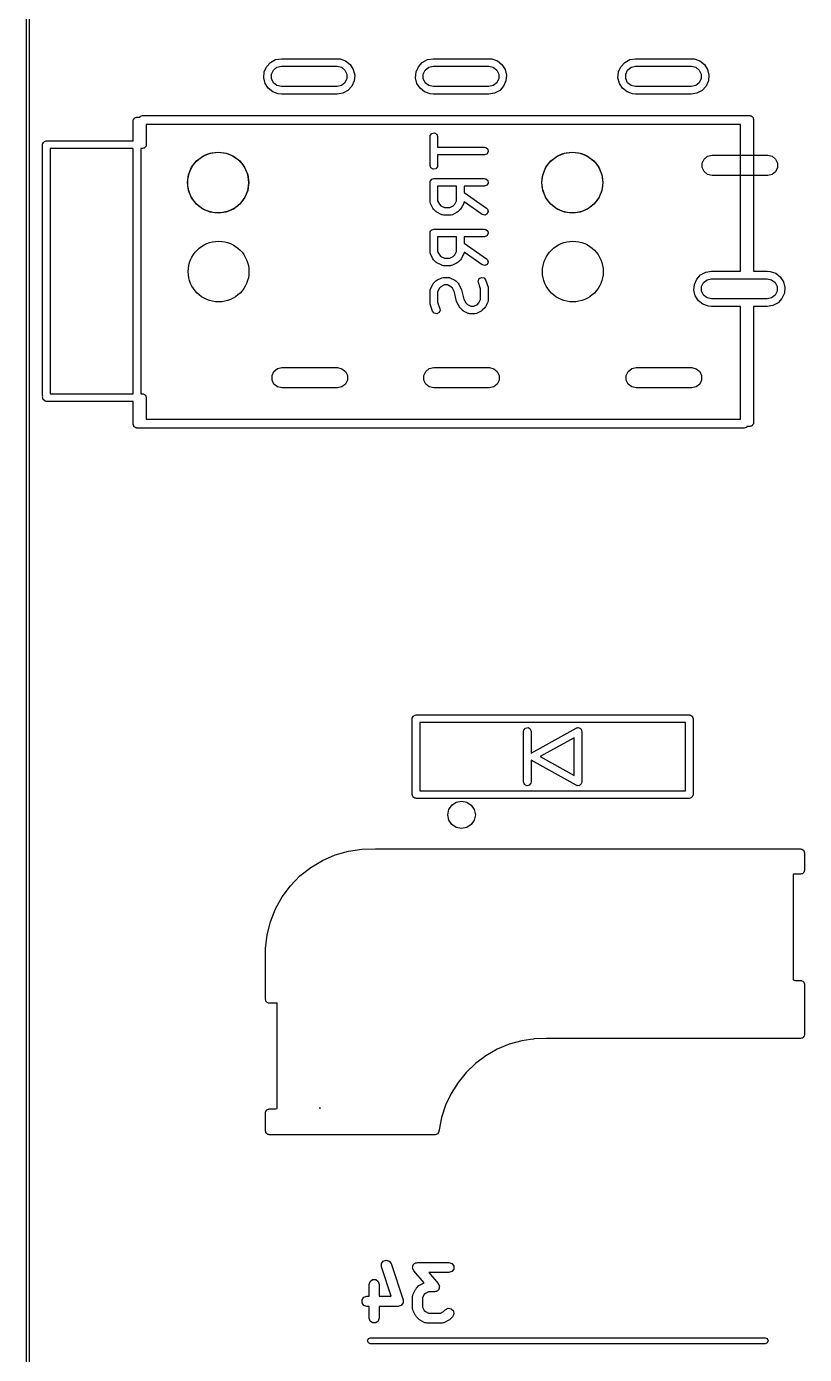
# Model space of a CAD drawing. Extents: x 62 to 223, y -188 to -37.
# Drawn here: x 88.21 to 103.58, y -115.29 to -89.03 of the extents above; entities that cross this region are included whole.
import ezdxf

# ---------------------------------------------------------------- set-up
doc = ezdxf.new("R2010")
doc.units = 0
doc.layers.add('BLACK', color=7, linetype='CONTINUOUS')

msp = doc.modelspace()

# ---------------------------------------------------------------- linework, layer by layer
at = {"layer": 'BLACK', "linetype": 'CONTINUOUS'}
for p, q in [((88.2141, -118.993), (88.2141, -43.2947)), ((88.264, -43.2947), (88.264, -119)), ((92.9563, -89.827), (93.0343, -89.7426)), ((93.0343, -89.7426), (93.1354, -89.6881)), ((93.1354, -89.6881), (93.2488, -89.6692)), ((93.2488, -89.6692), (94.3488, -89.6692)), ((94.3488, -89.6692), (94.409, -89.6744)), ((94.409, -89.6744), (94.5174, -89.7125)), ((94.5174, -89.7125), (94.6077, -89.7836)), ((94.6077, -89.7836), (94.67, -89.8802)), ((95.9563, -89.827), (96.0343, -89.7426)), ((96.0343, -89.7426), (96.1354, -89.6881)), ((96.1354, -89.6881), (96.2488, -89.6692)), ((96.2488, -89.6692), (97.3488, -89.6692)), ((97.3488, -89.6692), (97.409, -89.6744)), ((97.409, -89.6744), (97.5174, -89.7125)), ((97.5174, -89.7125), (97.6077, -89.7836)), ((97.6077, -89.7836), (97.67, -89.8802)), ((99.9563, -89.827), (100.034, -89.7426)), ((100.034, -89.7426), (100.135, -89.6881)), ((100.135, -89.6881), (100.249, -89.6692)), ((100.249, -89.6692), (101.349, -89.6692)), ((101.349, -89.6692), (101.409, -89.6744)), ((101.409, -89.6744), (101.517, -89.7125)), ((101.517, -89.7125), (101.608, -89.7836)), ((101.608, -89.7836), (101.67, -89.8802)), ((92.8999, -90.0467), (92.9098, -89.9322)), ((92.9276, -90.1582), (92.8999, -90.0467)), ((92.9098, -89.9322), (92.9563, -89.827)), ((93.0538, -89.9745), (93.0925, -89.8944)), ((93.0538, -89.9745), (93.0925, -89.8944)), ((93.0538, -90.0635), (93.0538, -89.9745)), ((93.0538, -90.0635), (93.0538, -89.9745)), ((93.0925, -89.8944), (93.1621, -89.839)), ((93.0925, -89.8944), (93.1621, -89.839)), ((93.1621, -89.839), (93.2488, -89.8192)), ((93.1621, -89.839), (93.2488, -89.8192)), ((93.2488, -89.8192), (94.3491, -89.8192)), ((93.2488, -89.8192), (94.3491, -89.8192)), ((94.3491, -89.8192), (94.4358, -89.8391)), ((94.3491, -89.8192), (94.4358, -89.8391)), ((94.4358, -89.8391), (94.5053, -89.8947)), ((94.4358, -89.8391), (94.5053, -89.8947)), ((94.5053, -89.8947), (94.5438, -89.9749)), ((94.5053, -89.8947), (94.5438, -89.9749)), ((94.5438, -89.9749), (94.5438, -90.0639)), ((94.5438, -89.9749), (94.5438, -90.0639)), ((94.67, -89.8802), (94.6977, -89.9917)), ((94.6977, -89.9917), (94.6878, -90.1062)), ((95.8999, -90.0467), (95.9098, -89.9322)), ((95.9276, -90.1582), (95.8999, -90.0467)), ((95.9098, -89.9322), (95.9563, -89.827)), ((96.0538, -89.9745), (96.0925, -89.8944)), ((96.0538, -89.9745), (96.0925, -89.8944)), ((96.0538, -90.0635), (96.0538, -89.9745)), ((96.0538, -90.0635), (96.0538, -89.9745)), ((96.0925, -89.8944), (96.1621, -89.839)), ((96.0925, -89.8944), (96.1621, -89.839)), ((96.1621, -89.839), (96.2488, -89.8192)), ((96.1621, -89.839), (96.2488, -89.8192)), ((96.2488, -89.8192), (97.3491, -89.8192)), ((96.2488, -89.8192), (97.3491, -89.8192)), ((97.3491, -89.8192), (97.4358, -89.8391)), ((97.3491, -89.8192), (97.4358, -89.8391)), ((97.4358, -89.8391), (97.5053, -89.8947)), ((97.4358, -89.8391), (97.5053, -89.8947)), ((97.5053, -89.8947), (97.5438, -89.9749)), ((97.5053, -89.8947), (97.5438, -89.9749)), ((97.5438, -89.9749), (97.5438, -90.0639)), ((97.5438, -89.9749), (97.5438, -90.0639)), ((97.67, -89.8802), (97.6977, -89.9917)), ((97.6977, -89.9917), (97.6878, -90.1062)), ((99.8999, -90.0467), (99.9098, -89.9322)), ((99.9276, -90.1582), (99.8999, -90.0467)), ((99.9098, -89.9322), (99.9563, -89.827)), ((100.054, -89.9745), (100.092, -89.8944)), ((100.054, -89.9745), (100.092, -89.8944)), ((100.054, -90.0635), (100.054, -89.9745)), ((100.054, -90.0635), (100.054, -89.9745)), ((100.092, -89.8944), (100.162, -89.839)), ((100.092, -89.8944), (100.162, -89.839)), ((100.162, -89.839), (100.249, -89.8192)), ((100.162, -89.839), (100.249, -89.8192)), ((100.249, -89.8192), (101.349, -89.8192)), ((100.249, -89.8192), (101.349, -89.8192)), ((101.349, -89.8192), (101.436, -89.8391)), ((101.349, -89.8192), (101.436, -89.8391)), ((101.436, -89.8391), (101.505, -89.8947)), ((101.436, -89.8391), (101.505, -89.8947)), ((101.505, -89.8947), (101.544, -89.9749)), ((101.505, -89.8947), (101.544, -89.9749)), ((101.544, -89.9749), (101.544, -90.0639)), ((101.544, -89.9749), (101.544, -90.0639)), ((101.67, -89.8802), (101.698, -89.9917)), ((101.698, -89.9917), (101.688, -90.1062)), ((92.9899, -90.2548), (92.9276, -90.1582)), ((93.0802, -90.3259), (92.9899, -90.2548)), ((93.0923, -90.1437), (93.0538, -90.0635)), ((93.0923, -90.1437), (93.0538, -90.0635)), ((93.1618, -90.1993), (93.0923, -90.1437)), ((93.1618, -90.1993), (93.0923, -90.1437)), ((93.2485, -90.2192), (93.1618, -90.1993)), ((93.2485, -90.2192), (93.1618, -90.1993)), ((94.3488, -90.2192), (93.2485, -90.2192)), ((94.3488, -90.2192), (93.2485, -90.2192)), ((94.4355, -90.1994), (94.3488, -90.2192)), ((94.4355, -90.1994), (94.3488, -90.2192)), ((94.5051, -90.144), (94.4355, -90.1994)), ((94.5051, -90.144), (94.4355, -90.1994)), ((94.5633, -90.2958), (94.4622, -90.3503)), ((94.5438, -90.0639), (94.5051, -90.144)), ((94.5438, -90.0639), (94.5051, -90.144)), ((94.6413, -90.2114), (94.5633, -90.2958)), ((94.6878, -90.1062), (94.6413, -90.2114)), ((95.9899, -90.2548), (95.9276, -90.1582)), ((96.0802, -90.3259), (95.9899, -90.2548)), ((96.0923, -90.1437), (96.0538, -90.0635)), ((96.0923, -90.1437), (96.0538, -90.0635)), ((96.1618, -90.1993), (96.0923, -90.1437)), ((96.1618, -90.1993), (96.0923, -90.1437)), ((96.2485, -90.2192), (96.1618, -90.1993)), ((96.2485, -90.2192), (96.1618, -90.1993)), ((97.3488, -90.2192), (96.2485, -90.2192)), ((97.3488, -90.2192), (96.2485, -90.2192)), ((97.4355, -90.1994), (97.3488, -90.2192)), ((97.4355, -90.1994), (97.3488, -90.2192)), ((97.5051, -90.144), (97.4355, -90.1994)), ((97.5051, -90.144), (97.4355, -90.1994)), ((97.5633, -90.2958), (97.4622, -90.3503)), ((97.5438, -90.0639), (97.5051, -90.144)), ((97.5438, -90.0639), (97.5051, -90.144)), ((97.6413, -90.2114), (97.5633, -90.2958)), ((97.6878, -90.1062), (97.6413, -90.2114)), ((99.9899, -90.2548), (99.9276, -90.1582)), ((100.08, -90.3259), (99.9899, -90.2548)), ((100.092, -90.1437), (100.054, -90.0635)), ((100.092, -90.1437), (100.054, -90.0635)), ((100.162, -90.1993), (100.092, -90.1437)), ((100.162, -90.1993), (100.092, -90.1437)), ((100.248, -90.2192), (100.162, -90.1993)), ((100.248, -90.2192), (100.162, -90.1993)), ((101.349, -90.2192), (100.248, -90.2192)), ((101.349, -90.2192), (100.248, -90.2192)), ((101.436, -90.1994), (101.349, -90.2192)), ((101.436, -90.1994), (101.349, -90.2192)), ((101.505, -90.144), (101.436, -90.1994)), ((101.505, -90.144), (101.436, -90.1994)), ((101.563, -90.2958), (101.462, -90.3503)), ((101.544, -90.0639), (101.505, -90.144)), ((101.544, -90.0639), (101.505, -90.144)), ((101.641, -90.2114), (101.563, -90.2958)), ((101.688, -90.1062), (101.641, -90.2114)), ((93.1886, -90.364), (93.0802, -90.3259)), ((93.2488, -90.3692), (93.1886, -90.364)), ((94.3488, -90.3692), (93.2488, -90.3692)), ((94.4622, -90.3503), (94.3488, -90.3692)), ((96.1886, -90.364), (96.0802, -90.3259)), ((96.2488, -90.3692), (96.1886, -90.364)), ((97.3488, -90.3692), (96.2488, -90.3692)), ((97.4622, -90.3503), (97.3488, -90.3692)), ((100.189, -90.364), (100.08, -90.3259)), ((100.249, -90.3692), (100.189, -90.364)), ((101.349, -90.3692), (100.249, -90.3692)), ((101.462, -90.3503), (101.349, -90.3692)), ((90.3377, -90.8566), (90.3475, -90.8397)), ((90.3475, -90.8397), (90.3538, -90.8374)), ((90.3538, -90.8374), (90.3582, -90.8322)), ((90.3582, -90.8322), (90.3774, -90.8288)), ((90.3774, -90.8288), (90.3957, -90.8221)), ((90.3957, -90.8221), (90.4503, -90.8221)), ((90.4503, -90.8221), (90.4559, -90.8125)), ((90.4559, -90.8125), (90.4622, -90.8102)), ((90.4622, -90.8102), (90.4666, -90.805)), ((90.4666, -90.805), (90.4858, -90.8017)), ((90.4858, -90.8017), (90.5041, -90.795)), ((90.5041, -90.795), (102.504, -90.795)), ((102.504, -90.795), (102.514, -90.7967)), ((102.514, -90.7967), (102.517, -90.7961)), ((102.517, -90.7961), (102.52, -90.7978)), ((102.52, -90.7978), (102.53, -90.7995)), ((102.53, -90.7995), (102.545, -90.812)), ((102.545, -90.812), (102.562, -90.8218)), ((102.562, -90.8218), (102.564, -90.8281)), ((102.564, -90.8281), (102.569, -90.8325)), ((102.569, -90.8325), (102.572, -90.8517)), ((90.3207, -90.8971), (90.3224, -90.8874)), ((90.3207, -91.295), (90.3207, -90.8971)), ((90.3218, -90.8841), (90.3235, -90.8812)), ((90.3224, -90.8874), (90.3218, -90.8841)), ((90.3235, -90.8812), (90.3252, -90.8715)), ((90.3252, -90.8715), (90.3377, -90.8566)), ((90.5791, -90.9721), (90.5791, -91.37)), ((102.321, -90.9721), (90.5791, -90.9721)), ((102.321, -93.8692), (102.321, -90.9721)), ((102.572, -90.8517), (102.579, -90.87)), ((102.579, -90.87), (102.579, -93.8692)), ((88.5291, -91.37), (88.5308, -91.3603)), ((88.5291, -96.32), (88.5291, -91.37)), ((88.5302, -91.357), (88.5319, -91.3541)), ((88.5308, -91.3603), (88.5302, -91.357)), ((88.5319, -91.3541), (88.5336, -91.3443)), ((88.5336, -91.3443), (88.5461, -91.3294)), ((88.5461, -91.3294), (88.5559, -91.3125)), ((88.5559, -91.3125), (88.5622, -91.3102)), ((88.5622, -91.3102), (88.5666, -91.305)), ((88.5666, -91.305), (88.5858, -91.3017)), ((88.5858, -91.3017), (88.6041, -91.295)), ((88.6041, -91.295), (90.3207, -91.295)), ((90.5791, -91.37), (90.5774, -91.3797)), ((96.1866, -91.2107), (96.1911, -91.1851)), ((96.1866, -91.7822), (96.1866, -91.2107)), ((96.1911, -91.1851), (96.2241, -91.1458)), ((96.2241, -91.1458), (96.2746, -91.1369)), ((96.2746, -91.1369), (96.319, -91.1625)), ((96.319, -91.1625), (96.3366, -91.2107)), ((96.3366, -91.2107), (96.3366, -91.4215)), ((88.6791, -91.445), (88.6791, -96.295)), ((90.3207, -91.445), (88.6791, -91.445)), ((90.3207, -96.295), (90.3207, -91.445)), ((90.5041, -91.445), (90.4707, -91.445)), ((90.4707, -91.445), (90.4707, -96.295)), ((90.5224, -91.4383), (90.5041, -91.445)), ((90.5416, -91.435), (90.5224, -91.4383)), ((90.5459, -91.4298), (90.5416, -91.435)), ((90.5523, -91.4275), (90.5459, -91.4298)), ((90.5621, -91.4106), (90.5523, -91.4275)), ((90.5746, -91.3957), (90.5621, -91.4106)), ((90.5763, -91.3859), (90.5746, -91.3957)), ((90.578, -91.383), (90.5763, -91.3859)), ((90.5774, -91.3797), (90.578, -91.383)), ((91.571, -91.6914), (91.6963, -91.5953)), ((91.6963, -91.5953), (91.8422, -91.5348)), ((91.8422, -91.5348), (91.9988, -91.5142)), ((91.9988, -91.5142), (92.1554, -91.5348)), ((92.1554, -91.5348), (92.3013, -91.5953)), ((92.3013, -91.5953), (92.4266, -91.6914)), ((96.3366, -91.4215), (97.2616, -91.4215)), ((97.2616, -91.5715), (96.3366, -91.5715)), ((96.3366, -91.5715), (96.3366, -91.7822)), ((97.2616, -91.4215), (97.2872, -91.426)), ((97.3098, -91.5539), (97.2616, -91.5715)), ((97.2872, -91.426), (97.3265, -91.459)), ((97.3354, -91.5095), (97.3098, -91.5539)), ((97.3265, -91.459), (97.3354, -91.5095)), ((98.571, -91.6914), (98.6963, -91.5953)), ((98.6963, -91.5953), (98.8422, -91.5348)), ((98.8422, -91.5348), (98.9988, -91.5142)), ((98.9988, -91.5142), (99.1554, -91.5348)), ((99.1554, -91.5348), (99.3013, -91.5953)), ((99.3013, -91.5953), (99.4266, -91.6914)), ((101.603, -91.6536), (101.672, -91.5982)), ((101.603, -91.6536), (101.672, -91.5982)), ((101.672, -91.5982), (101.759, -91.5784)), ((101.672, -91.5982), (101.759, -91.5784)), ((101.759, -91.5784), (102.86, -91.5784)), ((101.759, -91.5784), (102.86, -91.5784)), ((102.86, -91.5784), (102.946, -91.5983)), ((102.86, -91.5784), (102.946, -91.5983)), ((102.946, -91.5983), (103.016, -91.6539)), ((102.946, -91.5983), (103.016, -91.6539)), ((91.4144, -91.9626), (91.4749, -91.8167)), ((91.4749, -91.8167), (91.571, -91.6914)), ((92.4266, -91.6914), (92.5227, -91.8167)), ((92.5227, -91.8167), (92.5832, -91.9626)), ((96.2041, -91.8304), (96.1866, -91.7822)), ((96.2486, -91.856), (96.2041, -91.8304)), ((96.2991, -91.8471), (96.2486, -91.856)), ((96.3321, -91.8078), (96.2991, -91.8471)), ((96.3366, -91.7822), (96.3321, -91.8078)), ((98.4144, -91.9626), (98.4749, -91.8167)), ((98.4749, -91.8167), (98.571, -91.6914)), ((99.4266, -91.6914), (99.5227, -91.8167)), ((99.5227, -91.8167), (99.5832, -91.9626)), ((101.564, -91.7338), (101.603, -91.6536)), ((101.564, -91.7338), (101.603, -91.6536)), ((101.564, -91.8227), (101.564, -91.7338)), ((101.564, -91.8227), (101.564, -91.7338)), ((101.603, -91.9029), (101.564, -91.8227)), ((101.603, -91.9029), (101.564, -91.8227)), ((103.016, -91.6539), (103.054, -91.7341)), ((103.016, -91.6539), (103.054, -91.7341)), ((103.054, -91.823), (103.016, -91.9032)), ((103.054, -91.823), (103.016, -91.9032)), ((103.054, -91.7341), (103.054, -91.823)), ((103.054, -91.7341), (103.054, -91.823)), ((91.3938, -92.1192), (91.4144, -91.9626)), ((91.4144, -92.2758), (91.3938, -92.1192)), ((92.5832, -91.9626), (92.6038, -92.1192)), ((92.6038, -92.1192), (92.5832, -92.2758)), ((96.1866, -92.1155), (96.1883, -92.1058)), ((96.1866, -92.4965), (96.1866, -92.1155)), ((96.1877, -92.1025), (96.1894, -92.0996)), ((96.1883, -92.1058), (96.1877, -92.1025)), ((96.1894, -92.0996), (96.1911, -92.0899)), ((96.1911, -92.0899), (96.2036, -92.0749)), ((96.2036, -92.0749), (96.2134, -92.0581)), ((96.2134, -92.0581), (96.2197, -92.0557)), ((96.2197, -92.0557), (96.2241, -92.0506)), ((96.2241, -92.0506), (96.2433, -92.0472)), ((96.2433, -92.0472), (96.2616, -92.0405)), ((96.2616, -92.0405), (97.2616, -92.0405)), ((97.2616, -92.0405), (97.2872, -92.045)), ((97.2872, -92.045), (97.3265, -92.078)), ((97.3354, -92.1285), (97.3098, -92.173)), ((97.3265, -92.078), (97.3354, -92.1285)), ((98.3938, -92.1192), (98.4144, -91.9626)), ((98.4144, -92.2758), (98.3938, -92.1192)), ((99.5832, -91.9626), (99.6038, -92.1192)), ((99.6038, -92.1192), (99.5832, -92.2758)), ((101.672, -91.9585), (101.603, -91.9029)), ((101.672, -91.9585), (101.603, -91.9029)), ((101.759, -91.9784), (101.672, -91.9585)), ((101.759, -91.9784), (101.672, -91.9585)), ((102.859, -91.9784), (101.759, -91.9784)), ((102.859, -91.9784), (101.759, -91.9784)), ((102.946, -91.9586), (102.859, -91.9784)), ((102.946, -91.9586), (102.859, -91.9784)), ((103.016, -91.9032), (102.946, -91.9586)), ((103.016, -91.9032), (102.946, -91.9586)), ((91.4749, -92.4217), (91.4144, -92.2758)), ((91.571, -92.547), (91.4749, -92.4217)), ((92.5227, -92.4217), (92.4266, -92.547)), ((92.5832, -92.2758), (92.5227, -92.4217)), ((96.3366, -92.1905), (96.3366, -92.4788)), ((96.7104, -92.1905), (96.3366, -92.1905)), ((96.7104, -92.4788), (96.7104, -92.1905)), ((97.2616, -92.1905), (96.8604, -92.1905)), ((96.8604, -92.1905), (96.8604, -92.3146)), ((96.8604, -92.3146), (97.3046, -92.6255)), ((97.3098, -92.173), (97.2616, -92.1905)), ((98.4749, -92.4217), (98.4144, -92.2758)), ((98.571, -92.547), (98.4749, -92.4217)), ((99.5227, -92.4217), (99.4266, -92.547)), ((99.5832, -92.2758), (99.5227, -92.4217)), ((91.6963, -92.6431), (91.571, -92.547)), ((91.8422, -92.7036), (91.6963, -92.6431)), ((92.3013, -92.6431), (92.1554, -92.7036)), ((92.4266, -92.547), (92.3013, -92.6431)), ((96.1881, -92.5007), (96.1866, -92.4965)), ((96.1871, -92.505), (96.1881, -92.5007)), ((96.1945, -92.53), (96.1871, -92.505)), ((96.2421, -92.6252), (96.1945, -92.53)), ((96.2433, -92.6264), (96.2421, -92.6252)), ((96.2562, -92.6447), (96.2433, -92.6264)), ((96.3038, -92.6923), (96.2562, -92.6447)), ((96.3366, -92.4788), (96.3708, -92.5473)), ((96.3708, -92.5473), (96.4012, -92.5777)), ((96.4012, -92.5777), (96.4698, -92.6119)), ((96.4698, -92.6119), (96.5772, -92.6119)), ((96.5772, -92.6119), (96.6457, -92.5777)), ((96.6457, -92.5777), (96.6761, -92.5473)), ((96.6761, -92.5473), (96.7104, -92.4788)), ((96.7908, -92.6447), (96.7432, -92.6923)), ((96.7915, -92.6432), (96.7908, -92.6447)), ((96.8049, -92.6252), (96.7915, -92.6432)), ((96.8525, -92.53), (96.8049, -92.6252)), ((96.853, -92.5255), (96.8525, -92.53)), ((96.8559, -92.5221), (96.853, -92.5255)), ((96.8602, -92.4975), (96.8559, -92.5221)), ((97.2186, -92.7484), (96.8602, -92.4975)), ((97.3046, -92.6255), (97.323, -92.6439)), ((97.323, -92.6439), (97.3363, -92.6935)), ((98.6963, -92.6431), (98.571, -92.547)), ((98.8422, -92.7036), (98.6963, -92.6431)), ((99.3013, -92.6431), (99.1554, -92.7036)), ((99.4266, -92.547), (99.3013, -92.6431)), ((91.9988, -92.7242), (91.8422, -92.7036)), ((92.1554, -92.7036), (91.9988, -92.7242)), ((96.3053, -92.693), (96.3038, -92.6923)), ((96.3233, -92.7064), (96.3053, -92.693)), ((96.4185, -92.754), (96.3233, -92.7064)), ((96.423, -92.7545), (96.4185, -92.754)), ((96.4264, -92.7574), (96.423, -92.7545)), ((96.4521, -92.7619), (96.4264, -92.7574)), ((96.5949, -92.7619), (96.4521, -92.7619)), ((96.5991, -92.7604), (96.5949, -92.7619)), ((96.6035, -92.7614), (96.5991, -92.7604)), ((96.6285, -92.754), (96.6035, -92.7614)), ((96.7237, -92.7064), (96.6285, -92.754)), ((96.7248, -92.7052), (96.7237, -92.7064)), ((96.7432, -92.6923), (96.7248, -92.7052)), ((97.2681, -92.7616), (97.2186, -92.7484)), ((97.3146, -92.74), (97.2681, -92.7616)), ((97.3363, -92.6935), (97.3146, -92.74)), ((98.9988, -92.7242), (98.8422, -92.7036)), ((99.1554, -92.7036), (98.9988, -92.7242)), ((96.1866, -93.1155), (96.1883, -93.1058)), ((96.1866, -93.4965), (96.1866, -93.1155)), ((96.1877, -93.1025), (96.1894, -93.0996)), ((96.1883, -93.1058), (96.1877, -93.1025)), ((96.1894, -93.0996), (96.1911, -93.0899)), ((96.1911, -93.0899), (96.2036, -93.0749)), ((96.2036, -93.0749), (96.2134, -93.0581)), ((96.2134, -93.0581), (96.2197, -93.0557)), ((96.2197, -93.0557), (96.2241, -93.0506)), ((96.2241, -93.0506), (96.2433, -93.0472)), ((96.2433, -93.0472), (96.2616, -93.0405)), ((96.2616, -93.0405), (97.2616, -93.0405)), ((96.3366, -93.1905), (96.3366, -93.4788)), ((96.7104, -93.1905), (96.3366, -93.1905)), ((96.7104, -93.4788), (96.7104, -93.1905)), ((97.2616, -93.1905), (96.8604, -93.1905)), ((96.8604, -93.1905), (96.8604, -93.3146)), ((97.2616, -93.0405), (97.2872, -93.045)), ((97.3098, -93.173), (97.2616, -93.1905)), ((97.2872, -93.045), (97.3265, -93.078)), ((97.3354, -93.1285), (97.3098, -93.173)), ((97.3265, -93.078), (97.3354, -93.1285)), ((96.8604, -93.3146), (97.3046, -93.6255)), ((96.1881, -93.5007), (96.1866, -93.4965)), ((96.1871, -93.505), (96.1881, -93.5007)), ((96.1945, -93.53), (96.1871, -93.505)), ((96.2421, -93.6252), (96.1945, -93.53)), ((96.2433, -93.6264), (96.2421, -93.6252)), ((96.2562, -93.6447), (96.2433, -93.6264)), ((96.3038, -93.6923), (96.2562, -93.6447)), ((96.3053, -93.693), (96.3038, -93.6923)), ((96.3233, -93.7064), (96.3053, -93.693)), ((96.4185, -93.754), (96.3233, -93.7064)), ((96.3366, -93.4788), (96.3708, -93.5473)), ((96.3708, -93.5473), (96.4012, -93.5777)), ((96.4012, -93.5777), (96.4698, -93.6119)), ((96.4698, -93.6119), (96.5772, -93.6119)), ((96.5772, -93.6119), (96.6457, -93.5777)), ((96.7237, -93.7064), (96.6285, -93.754)), ((96.6457, -93.5777), (96.6761, -93.5473)), ((96.6761, -93.5473), (96.7104, -93.4788)), ((96.7248, -93.7052), (96.7237, -93.7064)), ((96.7432, -93.6923), (96.7248, -93.7052)), ((96.7908, -93.6447), (96.7432, -93.6923)), ((96.7915, -93.6432), (96.7908, -93.6447)), ((96.8049, -93.6252), (96.7915, -93.6432)), ((96.8525, -93.53), (96.8049, -93.6252)), ((96.853, -93.5255), (96.8525, -93.53)), ((96.8559, -93.5221), (96.853, -93.5255)), ((96.8602, -93.4975), (96.8559, -93.5221)), ((97.2186, -93.7484), (96.8602, -93.4975)), ((97.3046, -93.6255), (97.323, -93.6439)), ((97.3363, -93.6935), (97.3146, -93.74)), ((97.323, -93.6439), (97.3363, -93.6935)), ((96.423, -93.7545), (96.4185, -93.754)), ((96.4185, -94.0008), (96.4435, -93.9934)), ((96.4264, -93.7574), (96.423, -93.7545)), ((96.4521, -93.7619), (96.4264, -93.7574)), ((96.4435, -93.9934), (96.4478, -93.9944)), ((96.4478, -93.9944), (96.4521, -93.9929)), ((96.5949, -93.7619), (96.4521, -93.7619)), ((96.4521, -93.9929), (96.5473, -93.9929)), ((96.5473, -93.9929), (96.5729, -93.9974)), ((96.5729, -93.9974), (96.5764, -94.0003)), ((96.5991, -93.7604), (96.5949, -93.7619)), ((96.6035, -93.7614), (96.5991, -93.7604)), ((96.6285, -93.754), (96.6035, -93.7614)), ((97.1578, -94.0181), (97.203, -93.9937)), ((97.203, -93.9937), (97.2532, -94.004)), ((97.2681, -93.7616), (97.2186, -93.7484)), ((97.3146, -93.74), (97.2681, -93.7616)), ((101.456, -94.027), (101.534, -93.9426)), ((101.534, -93.9426), (101.635, -93.8881)), ((101.635, -93.8881), (101.749, -93.8692)), ((101.749, -93.8692), (102.321, -93.8692)), ((102.579, -93.8692), (102.849, -93.8692)), ((102.849, -93.8692), (102.909, -93.8744)), ((102.909, -93.8744), (103.017, -93.9125)), ((103.017, -93.9125), (103.108, -93.9836)), ((103.108, -93.9836), (103.17, -94.0802)), ((96.1866, -94.2584), (96.1911, -94.2327)), ((96.1866, -94.4965), (96.1866, -94.2584)), ((96.1911, -94.2327), (96.194, -94.2293)), ((96.194, -94.2293), (96.1945, -94.2248)), ((96.1945, -94.2248), (96.2421, -94.1296)), ((96.2421, -94.1296), (96.2555, -94.1116)), ((96.2555, -94.1116), (96.2562, -94.1101)), ((96.2562, -94.1101), (96.3038, -94.0625)), ((96.3038, -94.0625), (96.3222, -94.0496)), ((96.3222, -94.0496), (96.3233, -94.0484)), ((96.3233, -94.0484), (96.4185, -94.0008)), ((96.3708, -94.2076), (96.3366, -94.2761)), ((96.4012, -94.1771), (96.3708, -94.2076)), ((96.4698, -94.1429), (96.4012, -94.1771)), ((96.5296, -94.1429), (96.4698, -94.1429)), ((96.5981, -94.1771), (96.5296, -94.1429)), ((96.5764, -94.0003), (96.5808, -94.0008)), ((96.5808, -94.0008), (96.6761, -94.0484)), ((96.6285, -94.2076), (96.5981, -94.1771)), ((96.667, -94.2845), (96.6285, -94.2076)), ((96.6761, -94.0484), (96.6941, -94.0618)), ((96.6941, -94.0618), (96.6956, -94.0625)), ((96.6956, -94.0625), (96.7432, -94.1101)), ((96.7432, -94.1101), (96.756, -94.1285)), ((96.756, -94.1285), (96.7572, -94.1296)), ((96.7572, -94.1296), (96.8049, -94.2248)), ((96.8049, -94.2248), (96.8085, -94.2372)), ((96.8085, -94.2372), (96.8105, -94.2402)), ((96.8105, -94.2402), (96.8562, -94.4227)), ((97.139, -94.0658), (97.1578, -94.0181)), ((97.1428, -94.0916), (97.139, -94.0658)), ((97.1866, -94.2229), (97.1428, -94.0916)), ((97.1866, -94.4311), (97.1866, -94.2229)), ((97.2532, -94.004), (97.2851, -94.0442)), ((97.2851, -94.0442), (97.3327, -94.187)), ((97.3327, -94.187), (97.336, -94.2092)), ((97.336, -94.2092), (97.3366, -94.2107)), ((97.3366, -94.2107), (97.3366, -94.4488)), ((101.4, -94.2467), (101.41, -94.1322)), ((101.428, -94.3582), (101.4, -94.2467)), ((101.41, -94.1322), (101.456, -94.027)), ((101.554, -94.1745), (101.592, -94.0944)), ((101.554, -94.1745), (101.592, -94.0944)), ((101.554, -94.2635), (101.554, -94.1745)), ((101.554, -94.2635), (101.554, -94.1745)), ((101.592, -94.0944), (101.662, -94.039)), ((101.592, -94.0944), (101.662, -94.039)), ((101.662, -94.039), (101.749, -94.0192)), ((101.662, -94.039), (101.749, -94.0192)), ((101.749, -94.0192), (102.849, -94.0192)), ((101.749, -94.0192), (102.849, -94.0192)), ((102.849, -94.0192), (102.936, -94.0391)), ((102.849, -94.0192), (102.936, -94.0391)), ((102.936, -94.0391), (103.005, -94.0947)), ((102.936, -94.0391), (103.005, -94.0947)), ((103.005, -94.0947), (103.044, -94.1749)), ((103.005, -94.0947), (103.044, -94.1749)), ((103.044, -94.1749), (103.044, -94.2638)), ((103.044, -94.1749), (103.044, -94.2638)), ((103.17, -94.0802), (103.198, -94.1917)), ((103.198, -94.1917), (103.188, -94.3062)), ((96.1871, -94.498), (96.1866, -94.4965)), ((96.1904, -94.5202), (96.1871, -94.498)), ((96.238, -94.663), (96.1904, -94.5202)), ((96.3366, -94.2761), (96.3366, -94.4843)), ((96.3366, -94.4843), (96.3804, -94.6156)), ((96.7126, -94.467), (96.667, -94.2845)), ((96.7146, -94.47), (96.7126, -94.467)), ((96.7183, -94.4824), (96.7146, -94.47)), ((96.7659, -94.5776), (96.7183, -94.4824)), ((96.8562, -94.4227), (96.8946, -94.4997)), ((96.8946, -94.4997), (96.9251, -94.5301)), ((97.1219, -94.5301), (97.1523, -94.4997)), ((97.1523, -94.4997), (97.1866, -94.4311)), ((97.3287, -94.4824), (97.281, -94.5776)), ((97.3292, -94.4779), (97.3287, -94.4824)), ((97.3321, -94.4745), (97.3292, -94.4779)), ((97.3366, -94.4488), (97.3321, -94.4745)), ((101.49, -94.4548), (101.428, -94.3582)), ((101.58, -94.5259), (101.49, -94.4548)), ((101.592, -94.3437), (101.554, -94.2635)), ((101.592, -94.3437), (101.554, -94.2635)), ((101.662, -94.3993), (101.592, -94.3437)), ((101.662, -94.3993), (101.592, -94.3437)), ((101.748, -94.4192), (101.662, -94.3993)), ((101.748, -94.4192), (101.662, -94.3993)), ((102.849, -94.4192), (101.748, -94.4192)), ((102.849, -94.4192), (101.748, -94.4192)), ((102.936, -94.3994), (102.849, -94.4192)), ((102.936, -94.3994), (102.849, -94.4192)), ((103.005, -94.344), (102.936, -94.3994)), ((103.005, -94.344), (102.936, -94.3994)), ((103.063, -94.4958), (102.962, -94.5503)), ((103.044, -94.2638), (103.005, -94.344)), ((103.044, -94.2638), (103.005, -94.344)), ((103.141, -94.4114), (103.063, -94.4958)), ((103.188, -94.3062), (103.141, -94.4114)), ((96.2699, -94.7032), (96.238, -94.663)), ((96.3202, -94.7135), (96.2699, -94.7032)), ((96.3653, -94.6891), (96.3202, -94.7135)), ((96.3842, -94.6414), (96.3653, -94.6891)), ((96.3804, -94.6156), (96.3842, -94.6414)), ((96.7671, -94.5787), (96.7659, -94.5776)), ((96.78, -94.5971), (96.7671, -94.5787)), ((96.8276, -94.6447), (96.78, -94.5971)), ((96.8291, -94.6454), (96.8276, -94.6447)), ((96.8471, -94.6588), (96.8291, -94.6454)), ((96.9423, -94.7064), (96.8471, -94.6588)), ((96.9251, -94.5301), (96.9936, -94.5643)), ((96.9468, -94.7069), (96.9423, -94.7064)), ((96.9502, -94.7098), (96.9468, -94.7069)), ((96.9759, -94.7143), (96.9502, -94.7098)), ((97.0711, -94.7143), (96.9759, -94.7143)), ((96.9936, -94.5643), (97.0534, -94.5643)), ((97.0534, -94.5643), (97.1219, -94.5301)), ((97.0753, -94.7128), (97.0711, -94.7143)), ((97.0797, -94.7138), (97.0753, -94.7128)), ((97.1046, -94.7064), (97.0797, -94.7138)), ((97.1999, -94.6588), (97.1046, -94.7064)), ((97.201, -94.6576), (97.1999, -94.6588)), ((97.2194, -94.6447), (97.201, -94.6576)), ((97.267, -94.5971), (97.2194, -94.6447)), ((97.2677, -94.5956), (97.267, -94.5971)), ((97.281, -94.5776), (97.2677, -94.5956)), ((101.689, -94.564), (101.58, -94.5259)), ((101.749, -94.5692), (101.689, -94.564)), ((102.321, -94.5692), (101.749, -94.5692)), ((102.321, -96.795), (102.321, -94.5692)), ((102.849, -94.5692), (102.579, -94.5692)), ((102.579, -94.5692), (102.579, -96.87)), ((102.962, -94.5503), (102.849, -94.5692)), ((93.1029, -95.8536), (93.1725, -95.7982)), ((93.1029, -95.8536), (93.1725, -95.7982)), ((93.1725, -95.7982), (93.2592, -95.7784)), ((93.1725, -95.7982), (93.2592, -95.7784)), ((93.2592, -95.7784), (94.3595, -95.7784)), ((93.2592, -95.7784), (94.3595, -95.7784)), ((94.3595, -95.7784), (94.4462, -95.7983)), ((94.3595, -95.7784), (94.4462, -95.7983)), ((94.4462, -95.7983), (94.5157, -95.8539)), ((94.4462, -95.7983), (94.5157, -95.8539)), ((96.1029, -95.8536), (96.1725, -95.7982)), ((96.1029, -95.8536), (96.1725, -95.7982)), ((96.1725, -95.7982), (96.2592, -95.7784)), ((96.1725, -95.7982), (96.2592, -95.7784)), ((96.2592, -95.7784), (97.3595, -95.7784)), ((96.2592, -95.7784), (97.3595, -95.7784)), ((97.3595, -95.7784), (97.4462, -95.7983)), ((97.3595, -95.7784), (97.4462, -95.7983)), ((97.4462, -95.7983), (97.5157, -95.8539)), ((97.4462, -95.7983), (97.5157, -95.8539)), ((100.103, -95.8536), (100.172, -95.7982)), ((100.103, -95.8536), (100.172, -95.7982)), ((100.172, -95.7982), (100.259, -95.7784)), ((100.172, -95.7982), (100.259, -95.7784)), ((100.259, -95.7784), (101.36, -95.7784)), ((100.259, -95.7784), (101.36, -95.7784)), ((101.36, -95.7784), (101.446, -95.7983)), ((101.36, -95.7784), (101.446, -95.7983)), ((101.446, -95.7983), (101.516, -95.8539)), ((101.446, -95.7983), (101.516, -95.8539)), ((93.0642, -95.9337), (93.1029, -95.8536)), ((93.0642, -95.9337), (93.1029, -95.8536)), ((93.0642, -96.0227), (93.0642, -95.9337)), ((93.0642, -96.0227), (93.0642, -95.9337)), ((93.1027, -96.1029), (93.0642, -96.0227)), ((93.1027, -96.1029), (93.0642, -96.0227)), ((94.5542, -96.023), (94.5155, -96.1032)), ((94.5542, -96.023), (94.5155, -96.1032)), ((94.5157, -95.8539), (94.5542, -95.9341)), ((94.5157, -95.8539), (94.5542, -95.9341)), ((94.5542, -95.9341), (94.5542, -96.023)), ((94.5542, -95.9341), (94.5542, -96.023)), ((96.0642, -95.9337), (96.1029, -95.8536)), ((96.0642, -95.9337), (96.1029, -95.8536)), ((96.0642, -96.0227), (96.0642, -95.9337)), ((96.0642, -96.0227), (96.0642, -95.9337)), ((96.1027, -96.1029), (96.0642, -96.0227)), ((96.1027, -96.1029), (96.0642, -96.0227)), ((97.5542, -96.023), (97.5155, -96.1032)), ((97.5542, -96.023), (97.5155, -96.1032)), ((97.5157, -95.8539), (97.5542, -95.9341)), ((97.5157, -95.8539), (97.5542, -95.9341)), ((97.5542, -95.9341), (97.5542, -96.023)), ((97.5542, -95.9341), (97.5542, -96.023)), ((100.064, -95.9337), (100.103, -95.8536)), ((100.064, -95.9337), (100.103, -95.8536)), ((100.064, -96.0227), (100.064, -95.9337)), ((100.064, -96.0227), (100.064, -95.9337)), ((100.103, -96.1029), (100.064, -96.0227)), ((100.103, -96.1029), (100.064, -96.0227)), ((101.516, -95.8539), (101.554, -95.9341)), ((101.516, -95.8539), (101.554, -95.9341)), ((101.554, -96.023), (101.516, -96.1032)), ((101.554, -96.023), (101.516, -96.1032)), ((101.554, -95.9341), (101.554, -96.023)), ((101.554, -95.9341), (101.554, -96.023)), ((88.5378, -96.3439), (88.5291, -96.32)), ((88.5302, -96.357), (88.5378, -96.3439)), ((88.5391, -96.4075), (88.5302, -96.357)), ((88.6791, -96.295), (90.3207, -96.295)), ((90.4707, -96.295), (90.5041, -96.295)), ((90.5041, -96.295), (90.5138, -96.2967)), ((90.5138, -96.2967), (90.5171, -96.2961)), ((90.5171, -96.2961), (90.52, -96.2978)), ((90.52, -96.2978), (90.5298, -96.2995)), ((90.5298, -96.2995), (90.5447, -96.312)), ((90.5447, -96.312), (90.5616, -96.3218)), ((90.5616, -96.3218), (90.5639, -96.3281)), ((90.5639, -96.3281), (90.5691, -96.3325)), ((90.5691, -96.3325), (90.5724, -96.3517)), ((90.5724, -96.3517), (90.5791, -96.37)), ((93.1722, -96.1585), (93.1027, -96.1029)), ((93.1722, -96.1585), (93.1027, -96.1029)), ((93.2589, -96.1784), (93.1722, -96.1585)), ((93.2589, -96.1784), (93.1722, -96.1585)), ((94.3592, -96.1784), (93.2589, -96.1784)), ((94.3592, -96.1784), (93.2589, -96.1784)), ((94.4459, -96.1586), (94.3592, -96.1784)), ((94.4459, -96.1586), (94.3592, -96.1784)), ((94.5155, -96.1032), (94.4459, -96.1586)), ((94.5155, -96.1032), (94.4459, -96.1586)), ((96.1722, -96.1585), (96.1027, -96.1029)), ((96.1722, -96.1585), (96.1027, -96.1029)), ((96.2589, -96.1784), (96.1722, -96.1585)), ((96.2589, -96.1784), (96.1722, -96.1585)), ((97.3592, -96.1784), (96.2589, -96.1784)), ((97.3592, -96.1784), (96.2589, -96.1784)), ((97.4459, -96.1586), (97.3592, -96.1784)), ((97.4459, -96.1586), (97.3592, -96.1784)), ((97.5155, -96.1032), (97.4459, -96.1586)), ((97.5155, -96.1032), (97.4459, -96.1586)), ((100.172, -96.1585), (100.103, -96.1029)), ((100.172, -96.1585), (100.103, -96.1029)), ((100.259, -96.1784), (100.172, -96.1585)), ((100.259, -96.1784), (100.172, -96.1585)), ((101.359, -96.1784), (100.259, -96.1784)), ((101.359, -96.1784), (100.259, -96.1784)), ((101.446, -96.1586), (101.359, -96.1784)), ((101.446, -96.1586), (101.359, -96.1784)), ((101.516, -96.1032), (101.446, -96.1586)), ((101.516, -96.1032), (101.446, -96.1586)), ((88.5784, -96.4405), (88.5391, -96.4075)), ((88.6041, -96.445), (88.5784, -96.4405)), ((90.3207, -96.445), (88.6041, -96.445)), ((90.3207, -96.8971), (90.3207, -96.445)), ((90.5791, -96.37), (90.5791, -96.795)), ((90.5791, -96.795), (102.321, -96.795)), ((102.578, -96.883), (102.576, -96.8859)), ((102.579, -96.87), (102.577, -96.8797)), ((102.577, -96.8797), (102.578, -96.883)), ((90.3274, -96.9155), (90.3207, -96.8971)), ((90.3307, -96.9346), (90.3274, -96.9155)), ((90.3359, -96.939), (90.3307, -96.9346)), ((90.3382, -96.9454), (90.3359, -96.939)), ((90.3551, -96.9551), (90.3382, -96.9454)), ((90.37, -96.9676), (90.3551, -96.9551)), ((90.3798, -96.9693), (90.37, -96.9676)), ((90.3827, -96.971), (90.3798, -96.9693)), ((90.386, -96.9704), (90.3827, -96.971)), ((90.3957, -96.9721), (90.386, -96.9704)), ((102.396, -96.9721), (90.3957, -96.9721)), ((102.414, -96.9655), (102.396, -96.9721)), ((102.433, -96.9621), (102.414, -96.9655)), ((102.438, -96.9569), (102.433, -96.9621)), ((102.444, -96.9546), (102.438, -96.9569)), ((102.449, -96.945), (102.444, -96.9546)), ((102.504, -96.945), (102.449, -96.945)), ((102.522, -96.9383), (102.504, -96.945)), ((102.542, -96.935), (102.522, -96.9383)), ((102.546, -96.9298), (102.542, -96.935)), ((102.552, -96.9275), (102.546, -96.9298)), ((102.562, -96.9106), (102.552, -96.9275)), ((102.575, -96.8957), (102.562, -96.9106)), ((102.576, -96.8859), (102.575, -96.8957)), ((95.8618, -102.663), (95.8681, -102.66)), ((95.8681, -102.66), (95.8725, -102.655)), ((95.8725, -102.655), (95.8917, -102.652)), ((95.8917, -102.652), (95.91, -102.645)), ((95.91, -102.645), (101.31, -102.645)), ((101.31, -102.645), (101.32, -102.647)), ((101.32, -102.647), (101.323, -102.646)), ((101.323, -102.646), (101.326, -102.648)), ((101.326, -102.648), (101.336, -102.65)), ((101.336, -102.65), (101.351, -102.662)), ((101.351, -102.662), (101.367, -102.672)), ((95.835, -102.72), (95.8367, -102.71)), ((95.835, -104.22), (95.835, -102.72)), ((95.8361, -102.707), (95.8378, -102.704)), ((95.8367, -102.71), (95.8361, -102.707)), ((95.8378, -102.704), (95.8395, -102.694)), ((95.8395, -102.694), (95.852, -102.679)), ((95.852, -102.679), (95.8618, -102.663)), ((95.985, -102.795), (95.985, -104.145)), ((101.235, -102.795), (95.985, -102.795)), ((98.0395, -102.944), (98.0725, -102.905)), ((98.0725, -102.905), (98.123, -102.896)), ((98.123, -102.896), (98.1675, -102.922)), ((98.1675, -102.922), (98.185, -102.97)), ((98.185, -103.398), (99.0736, -102.904)), ((99.0736, -102.904), (99.0982, -102.896)), ((99.0982, -102.896), (99.1106, -102.898)), ((99.1106, -102.898), (99.123, -102.896)), ((99.123, -102.896), (99.135, -102.903)), ((99.135, -102.903), (99.1486, -102.906)), ((99.1486, -102.906), (99.1565, -102.915)), ((99.1565, -102.915), (99.1675, -102.922)), ((99.1675, -102.922), (99.1722, -102.935)), ((101.235, -104.145), (101.235, -102.795)), ((101.367, -102.672), (101.37, -102.678)), ((101.37, -102.678), (101.375, -102.682)), ((101.375, -102.682), (101.378, -102.702)), ((101.378, -102.702), (101.385, -102.72)), ((101.385, -102.72), (101.385, -104.22)), ((98.035, -102.97), (98.0395, -102.944)), ((98.035, -103.97), (98.035, -102.97)), ((98.185, -102.97), (98.185, -103.398)), ((99.035, -103.097), (98.3644, -103.47)), ((99.035, -103.843), (99.035, -103.097)), ((99.1722, -102.935), (99.1809, -102.946)), ((99.1809, -102.946), (99.1807, -102.958)), ((99.1807, -102.958), (99.185, -102.97)), ((99.185, -102.97), (99.185, -103.97)), ((99.0736, -104.036), (98.185, -103.542)), ((98.185, -103.542), (98.185, -103.97)), ((98.3644, -103.47), (99.035, -103.843)), ((98.0525, -104.018), (98.035, -103.97)), ((98.185, -103.97), (98.1805, -103.996)), ((99.185, -103.97), (99.1805, -103.996)), ((95.8417, -104.238), (95.835, -104.22)), ((95.985, -104.145), (101.235, -104.145)), ((98.097, -104.044), (98.0525, -104.018)), ((98.1475, -104.035), (98.097, -104.044)), ((98.1805, -103.996), (98.1475, -104.035)), ((99.086, -104.038), (99.0736, -104.036)), ((99.097, -104.044), (99.086, -104.038)), ((99.1106, -104.041), (99.097, -104.044)), ((99.1242, -104.044), (99.1106, -104.041)), ((99.1351, -104.037), (99.1242, -104.044)), ((99.1475, -104.035), (99.1351, -104.037)), ((99.1564, -104.024), (99.1475, -104.035)), ((99.1682, -104.017), (99.1564, -104.024)), ((99.1724, -104.005), (99.1682, -104.017)), ((99.1805, -103.996), (99.1724, -104.005)), ((101.382, -104.236), (101.38, -104.246)), ((101.384, -104.233), (101.382, -104.236)), ((101.385, -104.22), (101.383, -104.23)), ((101.383, -104.23), (101.384, -104.233)), ((95.845, -104.257), (95.8417, -104.238)), ((95.8502, -104.262), (95.845, -104.257)), ((95.8525, -104.268), (95.8502, -104.262)), ((95.8694, -104.278), (95.8525, -104.268)), ((95.8843, -104.29), (95.8694, -104.278)), ((95.8941, -104.292), (95.8843, -104.29)), ((95.897, -104.294), (95.8941, -104.292)), ((95.9003, -104.293), (95.897, -104.294)), ((95.91, -104.295), (95.9003, -104.293)), ((101.31, -104.295), (95.91, -104.295)), ((96.5586, -104.516), (96.6176, -104.428)), ((96.6176, -104.428), (96.7059, -104.369)), ((96.7059, -104.369), (96.81, -104.348)), ((96.81, -104.348), (96.9141, -104.369)), ((96.9141, -104.369), (97.0024, -104.428)), ((97.0024, -104.428), (97.0614, -104.516)), ((101.328, -104.288), (101.31, -104.295)), ((101.347, -104.285), (101.328, -104.288)), ((101.352, -104.28), (101.347, -104.285)), ((101.358, -104.277), (101.352, -104.28)), ((101.368, -104.261), (101.358, -104.277)), ((101.38, -104.246), (101.368, -104.261)), ((96.5379, -104.62), (96.5586, -104.516)), ((96.5586, -104.724), (96.5379, -104.62)), ((96.6176, -104.812), (96.5586, -104.724)), ((97.0614, -104.724), (97.0024, -104.812)), ((97.0614, -104.516), (97.0821, -104.62)), ((97.0821, -104.62), (97.0614, -104.724)), ((96.7059, -104.871), (96.6176, -104.812)), ((96.81, -104.892), (96.7059, -104.871)), ((96.9141, -104.871), (96.81, -104.892)), ((97.0024, -104.812), (96.9141, -104.871)), ((93.8292, -105.661), (94.0624, -105.521)), ((94.0624, -105.521), (94.3118, -105.413)), ((94.3118, -105.413), (94.5732, -105.339)), ((94.5732, -105.339), (94.842, -105.299)), ((94.842, -105.299), (95.1096, -105.295)), ((95.1096, -105.295), (95.11, -105.295)), ((95.11, -105.295), (103.51, -105.295)), ((103.51, -105.295), (103.52, -105.297)), ((103.52, -105.297), (103.523, -105.296)), ((103.523, -105.296), (103.526, -105.298)), ((103.526, -105.298), (103.536, -105.3)), ((103.536, -105.3), (103.551, -105.312)), ((103.551, -105.312), (103.567, -105.322)), ((103.567, -105.322), (103.57, -105.328)), ((103.57, -105.328), (103.575, -105.332)), ((103.575, -105.332), (103.578, -105.352)), ((103.578, -105.352), (103.585, -105.37)), ((103.585, -105.37), (103.585, -105.72)), ((93.6162, -105.829), (93.8292, -105.661)), ((103.51, -105.795), (103.365, -105.795)), ((103.365, -105.795), (103.365, -107.88)), ((103.528, -105.788), (103.51, -105.795)), ((103.547, -105.785), (103.528, -105.788)), ((103.552, -105.78), (103.547, -105.785)), ((103.558, -105.777), (103.552, -105.78)), ((103.568, -105.761), (103.558, -105.777)), ((103.58, -105.746), (103.568, -105.761)), ((103.582, -105.736), (103.58, -105.746)), ((103.584, -105.733), (103.582, -105.736)), ((103.585, -105.72), (103.583, -105.73)), ((103.583, -105.73), (103.584, -105.733)), ((93.265, -106.243), (93.427, -106.025)), ((93.427, -106.025), (93.6162, -105.829)), ((93.1327, -106.48), (93.265, -106.243)), ((93.0326, -106.733), (93.1327, -106.48)), ((92.9664, -106.996), (93.0326, -106.733)), ((92.9351, -107.266), (92.9664, -106.996)), ((92.935, -107.27), (92.9354, -107.268)), ((92.935, -108.27), (92.935, -107.27)), ((92.9354, -107.268), (92.9351, -107.266)), ((103.365, -107.88), (103.396, -107.895)), ((103.396, -107.895), (103.51, -107.895)), ((103.51, -107.895), (103.52, -107.897)), ((103.52, -107.897), (103.523, -107.896)), ((103.523, -107.896), (103.526, -107.898)), ((103.526, -107.898), (103.536, -107.9)), ((103.536, -107.9), (103.551, -107.912)), ((103.551, -107.912), (103.567, -107.922)), ((103.567, -107.922), (103.57, -107.928)), ((103.57, -107.928), (103.575, -107.932)), ((103.575, -107.932), (103.578, -107.952)), ((103.578, -107.952), (103.585, -107.97)), ((103.585, -107.97), (103.585, -108.97)), ((92.9417, -108.288), (92.935, -108.27)), ((92.945, -108.307), (92.9417, -108.288)), ((92.9502, -108.312), (92.945, -108.307)), ((92.9525, -108.318), (92.9502, -108.312)), ((92.9694, -108.328), (92.9525, -108.318)), ((92.9843, -108.34), (92.9694, -108.328)), ((92.9941, -108.342), (92.9843, -108.34)), ((92.997, -108.344), (92.9941, -108.342)), ((93.0003, -108.343), (92.997, -108.344)), ((93.01, -108.345), (93.0003, -108.343)), ((93.165, -108.345), (93.01, -108.345)), ((93.165, -110.429), (93.165, -108.345)), ((97.7515, -109.158), (97.5151, -109.257)), ((97.9982, -109.088), (97.7515, -109.158)), ((98.173, -109.061), (97.9982, -109.088)), ((98.23, -109.055), (98.173, -109.061)), ((98.2423, -109.05), (98.23, -109.055)), ((98.2516, -109.049), (98.2423, -109.05)), ((98.4903, -109.042), (98.2516, -109.049)), ((98.5058, -109.044), (98.4903, -109.042)), ((98.5078, -109.045), (98.5058, -109.044)), ((98.5085, -109.045), (98.5078, -109.045)), ((98.51, -109.045), (98.5085, -109.045)), ((103.51, -109.045), (98.51, -109.045)), ((103.528, -109.038), (103.51, -109.045)), ((103.547, -109.035), (103.528, -109.038)), ((103.552, -109.03), (103.547, -109.035)), ((103.558, -109.027), (103.552, -109.03)), ((103.568, -109.011), (103.558, -109.027)), ((103.58, -108.996), (103.568, -109.011)), ((103.582, -108.986), (103.58, -108.996)), ((103.584, -108.983), (103.582, -108.986)), ((103.585, -108.97), (103.583, -108.98)), ((103.583, -108.98), (103.584, -108.983)), ((97.2926, -109.385), (97.0872, -109.538)), ((97.5151, -109.257), (97.2926, -109.385)), ((96.9021, -109.715), (96.74, -109.914)), ((97.0872, -109.538), (96.9021, -109.715)), ((96.74, -109.914), (96.6033, -110.131)), ((96.6033, -110.131), (96.4941, -110.363)), ((92.935, -110.51), (92.9367, -110.5)), ((92.935, -110.87), (92.935, -110.51)), ((92.9361, -110.497), (92.9378, -110.494)), ((92.9367, -110.5), (92.9361, -110.497)), ((92.9378, -110.494), (92.9395, -110.484)), ((92.9395, -110.484), (92.952, -110.469)), ((92.952, -110.469), (92.9618, -110.453)), ((92.9618, -110.453), (92.9681, -110.45)), ((92.9681, -110.45), (92.9725, -110.445)), ((92.9725, -110.445), (92.9917, -110.442)), ((92.9917, -110.442), (93.01, -110.435)), ((93.01, -110.435), (93.1346, -110.435)), ((93.1346, -110.435), (93.165, -110.429)), ((94.0035, -110.411), (94.0021, -110.42)), ((94.0021, -110.42), (94.0197, -110.42)), ((94.0197, -110.42), (94.0035, -110.411)), ((96.4941, -110.363), (96.4139, -110.607)), ((96.4139, -110.607), (96.3661, -110.848)), ((92.9417, -110.888), (92.935, -110.87)), ((92.945, -110.907), (92.9417, -110.888)), ((92.9502, -110.912), (92.945, -110.907)), ((92.9525, -110.918), (92.9502, -110.912)), ((92.9694, -110.928), (92.9525, -110.918)), ((92.9843, -110.94), (92.9694, -110.928)), ((92.9941, -110.942), (92.9843, -110.94)), ((92.997, -110.944), (92.9941, -110.942)), ((93.0003, -110.943), (92.997, -110.944)), ((93.01, -110.945), (93.0003, -110.943)), ((95.8695, -110.945), (93.01, -110.945)), ((95.8944, -110.949), (95.8695, -110.945)), ((95.9188, -110.945), (95.8944, -110.949)), ((96.29, -110.945), (95.9188, -110.945)), ((96.3382, -110.927), (96.29, -110.945)), ((96.3639, -110.883), (96.3382, -110.927)), ((96.368, -110.859), (96.3618, -110.871)), ((96.3618, -110.871), (96.3639, -110.883)), ((96.3661, -110.848), (96.368, -110.859)), ((95.262, -113.444), (95.3207, -113.424)), ((95.3207, -113.424), (95.3796, -113.443)), ((95.2261, -113.494), (95.262, -113.444)), ((95.2266, -113.556), (95.2261, -113.494)), ((95.4208, -114.139), (95.2266, -113.556)), ((95.3796, -113.443), (95.4163, -113.493)), ((95.4163, -113.493), (95.6544, -114.207)), ((95.8409, -113.581), (95.8454, -113.561)), ((95.8454, -113.592), (95.8409, -113.581)), ((95.8454, -113.541), (95.8521, -113.532)), ((95.8454, -113.561), (95.8454, -113.541)), ((95.8454, -113.603), (95.8454, -113.592)), ((95.8573, -113.619), (95.8454, -113.603)), ((95.8521, -113.532), (95.8546, -113.521)), ((95.8546, -113.521), (95.8698, -113.508)), ((95.8652, -113.638), (95.8573, -113.619)), ((96.0698, -113.872), (95.8652, -113.638)), ((95.8698, -113.508), (95.8817, -113.491)), ((95.8817, -113.491), (95.8925, -113.488)), ((95.8925, -113.488), (95.9011, -113.48)), ((95.9011, -113.48), (95.9212, -113.478)), ((95.9212, -113.478), (95.9405, -113.472)), ((95.9405, -113.472), (96.5595, -113.472)), ((96.5595, -113.672), (96.1609, -113.672)), ((96.1609, -113.672), (96.3491, -113.887)), ((96.5595, -113.472), (96.6183, -113.491)), ((96.6183, -113.653), (96.5595, -113.672)), ((96.6183, -113.491), (96.6546, -113.541)), ((96.6546, -113.603), (96.6183, -113.653)), ((96.6546, -113.541), (96.6546, -113.603)), ((94.9833, -113.905), (95.0024, -113.847)), ((94.9833, -114.139), (94.9833, -113.905)), ((95.0024, -113.847), (95.0524, -113.81)), ((95.0524, -113.81), (95.1142, -113.81)), ((95.1142, -113.81), (95.1642, -113.847)), ((95.1642, -113.847), (95.1833, -113.905)), ((95.1833, -113.905), (95.1833, -114.139)), ((95.9174, -113.978), (95.965, -113.93)), ((95.965, -113.93), (95.9795, -113.923)), ((95.9795, -113.923), (95.991, -113.911)), ((95.991, -113.911), (96.0698, -113.872)), ((96.3491, -113.887), (96.357, -113.906)), ((96.357, -113.906), (96.3689, -113.922)), ((96.3689, -113.922), (96.3689, -113.934)), ((96.3689, -113.934), (96.3734, -113.944)), ((96.3734, -113.944), (96.3689, -113.964)), ((94.8454, -114.208), (94.8817, -114.158)), ((94.8454, -114.27), (94.8454, -114.208)), ((94.8817, -114.158), (94.9405, -114.139)), ((94.9405, -114.139), (94.9833, -114.139)), ((95.1833, -114.139), (95.4208, -114.139)), ((95.6544, -114.207), (95.6544, -114.208)), ((95.6544, -114.208), (95.6546, -114.208)), ((95.6546, -114.208), (95.6546, -114.238)), ((95.8405, -114.144), (95.8476, -114.122)), ((95.8405, -114.382), (95.8405, -114.144)), ((95.8476, -114.122), (95.851, -114.099)), ((95.851, -114.099), (95.8987, -114.004)), ((95.8987, -114.004), (95.91, -113.992)), ((95.91, -113.992), (95.9174, -113.978)), ((96.0703, -114.108), (96.0405, -114.167)), ((96.0405, -114.167), (96.0405, -114.358)), ((96.095, -114.083), (96.0703, -114.108)), ((96.1546, -114.053), (96.095, -114.083)), ((96.2738, -114.053), (96.1546, -114.053)), ((96.293, -114.047), (96.2738, -114.053)), ((96.3132, -114.045), (96.293, -114.047)), ((96.3218, -114.037), (96.3132, -114.045)), ((96.3326, -114.034), (96.3218, -114.037)), ((96.3445, -114.018), (96.3326, -114.034)), ((96.3597, -114.004), (96.3445, -114.018)), ((96.3622, -113.993), (96.3597, -114.004)), ((96.3689, -113.984), (96.3622, -113.993)), ((96.3689, -113.964), (96.3689, -113.984)), ((94.8817, -114.32), (94.8454, -114.27)), ((94.9405, -114.339), (94.8817, -114.32)), ((94.9833, -114.339), (94.9405, -114.339)), ((94.9833, -114.572), (94.9833, -114.339)), ((95.5595, -114.339), (95.1833, -114.339)), ((95.1833, -114.339), (95.1833, -114.572)), ((95.5599, -114.339), (95.5595, -114.339)), ((95.5603, -114.339), (95.5599, -114.339)), ((95.5893, -114.329), (95.5603, -114.339)), ((95.6183, -114.32), (95.5893, -114.329)), ((95.6185, -114.319), (95.6183, -114.32)), ((95.6189, -114.319), (95.6185, -114.319)), ((95.6367, -114.294), (95.6189, -114.319)), ((95.6546, -114.27), (95.6367, -114.294)), ((95.6546, -114.238), (95.6549, -114.269)), ((95.6549, -114.269), (95.6546, -114.269)), ((95.6546, -114.269), (95.6546, -114.27)), ((95.8476, -114.404), (95.8405, -114.382)), ((95.851, -114.426), (95.8476, -114.404)), ((95.8987, -114.522), (95.851, -114.426)), ((96.0405, -114.358), (96.0703, -114.418)), ((96.0703, -114.418), (96.095, -114.442)), ((96.095, -114.442), (96.1546, -114.472)), ((96.1546, -114.472), (96.3931, -114.472)), ((96.3931, -114.472), (96.4527, -114.442)), ((96.4527, -114.442), (96.4888, -114.406)), ((96.4888, -114.406), (96.5439, -114.378)), ((96.5439, -114.378), (96.6049, -114.388)), ((96.6049, -114.388), (96.6486, -114.431)), ((96.6486, -114.431), (96.6583, -114.492)), ((95.0024, -114.631), (94.9833, -114.572)), ((95.0524, -114.667), (95.0024, -114.631)), ((95.1142, -114.667), (95.0524, -114.667)), ((95.1642, -114.631), (95.1142, -114.667)), ((95.1833, -114.572), (95.1642, -114.631)), ((95.91, -114.533), (95.8987, -114.522)), ((95.9174, -114.548), (95.91, -114.533)), ((95.965, -114.595), (95.9174, -114.548)), ((95.9794, -114.603), (95.965, -114.595)), ((95.991, -114.614), (95.9794, -114.603)), ((96.0862, -114.662), (95.991, -114.614)), ((96.109, -114.665), (96.0862, -114.662)), ((96.1309, -114.672), (96.109, -114.665)), ((96.4167, -114.672), (96.1309, -114.672)), ((96.4386, -114.665), (96.4167, -114.672)), ((96.4614, -114.662), (96.4386, -114.665)), ((96.5566, -114.614), (96.4614, -114.662)), ((96.5682, -114.603), (96.5566, -114.614)), ((96.5826, -114.595), (96.5682, -114.603)), ((96.6302, -114.548), (96.5826, -114.595)), ((96.6583, -114.492), (96.6302, -114.548)), ((94.95, -115.02), (94.9676, -114.978)), ((94.9676, -114.978), (95.01, -114.96)), ((95.01, -114.96), (102.81, -114.96)), ((102.81, -114.96), (102.852, -114.978)), ((102.852, -114.978), (102.87, -115.02)), ((94.9676, -115.062), (94.95, -115.02)), ((95.01, -115.08), (94.9676, -115.062)), ((102.81, -115.08), (95.01, -115.08)), ((102.852, -115.062), (102.81, -115.08)), ((102.87, -115.02), (102.852, -115.062))]:
    msp.add_line(p, q, dxfattribs=at)
at = {"layer": 'BLACK'}
for centre in [(91.9988, -92.1192), (91.9988, -92.1192), (98.9988, -92.1192), (98.9988, -92.1192), (92.0092, -93.8784), (92.0092, -93.8784), (99.0092, -93.8784), (99.0092, -93.8784)]:
    msp.add_circle(centre, 0.6, dxfattribs=at)

doc.saveas('drawing.dxf')
